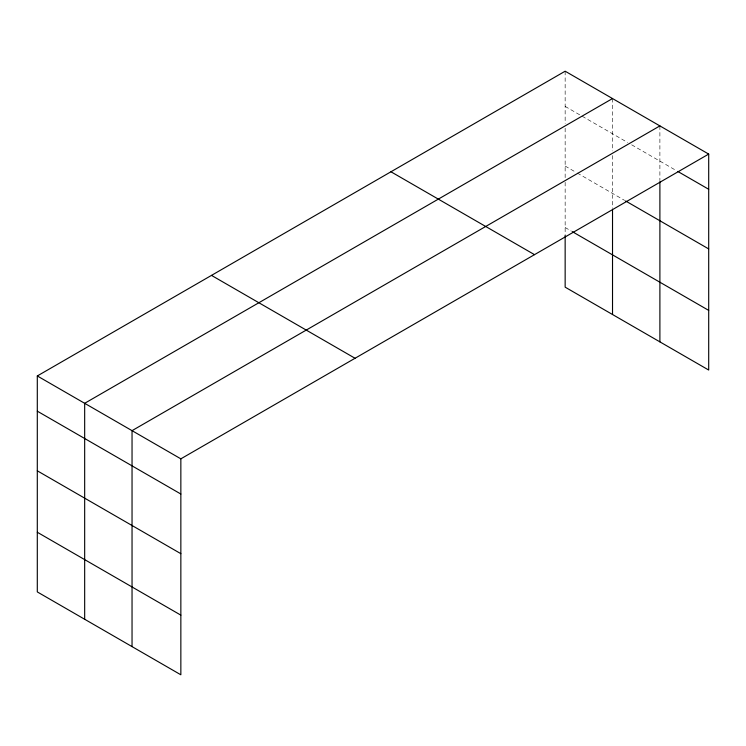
<?xml version="1.0" encoding="UTF-8"?>
<svg xmlns="http://www.w3.org/2000/svg" width="746" height="746" viewBox="0 0 746 746"><rect width="100%" height="100%" fill="white"/><g stroke="black" fill="none" stroke-linecap="round" stroke-linejoin="round"><path stroke-width="0.56" stroke-dasharray="3.73 2.8" d="M565.151 106.408L627.638 142.486M631.666 144.808L676.827 170.881M565.151 166.06L576.238 172.457M577.245 173.035L624.616 200.385M565.151 227.511L571.194 231.008M659.893 125.906L659.893 180.607M612.522 98.556L612.522 150.962M612.522 155.55L612.522 208.479M565.151 71.206L565.151 123.612M565.151 128.2L565.151 177.651M565.151 182.294L565.151 235.54"/><path stroke-width="1.12" d="M659.893 181.754L659.893 341.864M37.3 375.956L180.849 458.837L180.849 674.794L37.3 591.914L37.3 375.956L565.151 71.206L708.7 154.086L708.7 370.044L565.151 287.163L565.151 235.54M612.522 98.556L84.671 403.306L84.671 619.264M659.893 125.906L132.042 430.656L132.042 646.614M180.849 458.837L708.7 154.086M677.825 171.459L708.7 189.279M625.624 200.972L708.7 248.931M572.201 231.586L708.7 310.392M390.96 171.776L534.509 254.656M211.491 275.386L355.04 358.267M37.3 411.158L180.849 494.029M37.3 470.81L180.849 553.681M37.3 532.262L180.849 615.142M612.522 209.645L612.522 314.514"/></g></svg>
